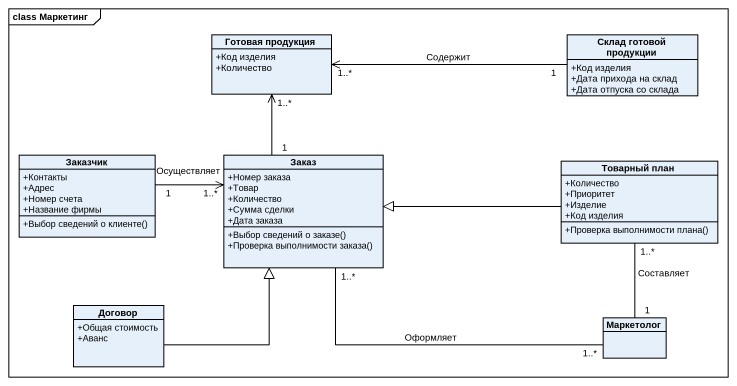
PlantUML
@startuml
mainframe class Маркетинг
hide circle
hide empty members
skinparam classAttributeIconSize 0
class "Готовая продукция" as Готовая_продукция {
  +Код изделия
  +Количество
}
class "Склад готовой продукции" as Склад_готовой_продукции {
  +Код изделия
  +Дата прихода на склад
  +Дата отпуска со склада
}
class Заказчик {
  +Контакты
  +Адрес
  +Номер счета
  +Название фирмы
  +Выбор сведений о клиенте()
}
class Заказ {
  +Номер заказа
  +Товар
  +Количество
  +Сумма сделки
  +Дата заказа
  +Выбор сведений о заказе()
  +Проверка выполнимости заказа()
}
class "Товарный план" as Товарный_план {
  +Количество
  +Приоритет
  +Изделие
  +Код изделия
  +Проверка выполнимости плана()
}
class Договор {
  +Общая стоимость
  +Аванс
}
class Маркетолог
Склад_готовой_продукции "1" -left-> "1..*" Готовая_продукция : Содержит
Заказчик "1" -right-> "1..*" Заказ : Осуществляет
Заказ "1" -up-> "1..*" Готовая_продукция
Товарный_план -left-|> Заказ
Договор -up-|> Заказ
Маркетолог "1..*" -left- "1..*" Заказ : Оформляет
Маркетолог "1" -up- "1..*" Товарный_план : Составляет
@enduml
